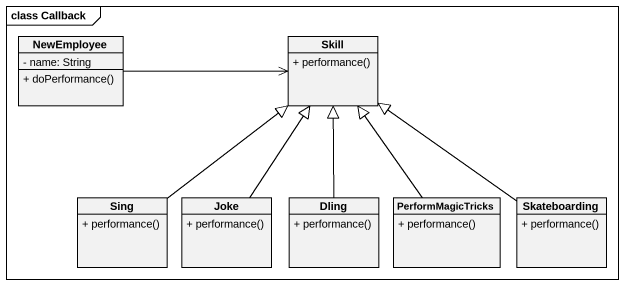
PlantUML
@startuml
mainframe class Callback
hide circle
hide empty members
skinparam classAttributeIconSize 0
class NewEmployee {
  - name: String
  + doPerformance()
}
class Skill {
  + performance()
}
class Sing {
  + performance()
}
class Joke {
  + performance()
}
class Dling {
  + performance()
}
class PerformMagicTricks {
  + performance()
}
class Skateboarding {
  + performance()
}
NewEmployee -right-> Skill
Sing -up-|> Skill
Joke -up-|> Skill
Dling -up-|> Skill
PerformMagicTricks -up-|> Skill
Skateboarding -up-|> Skill
@enduml
